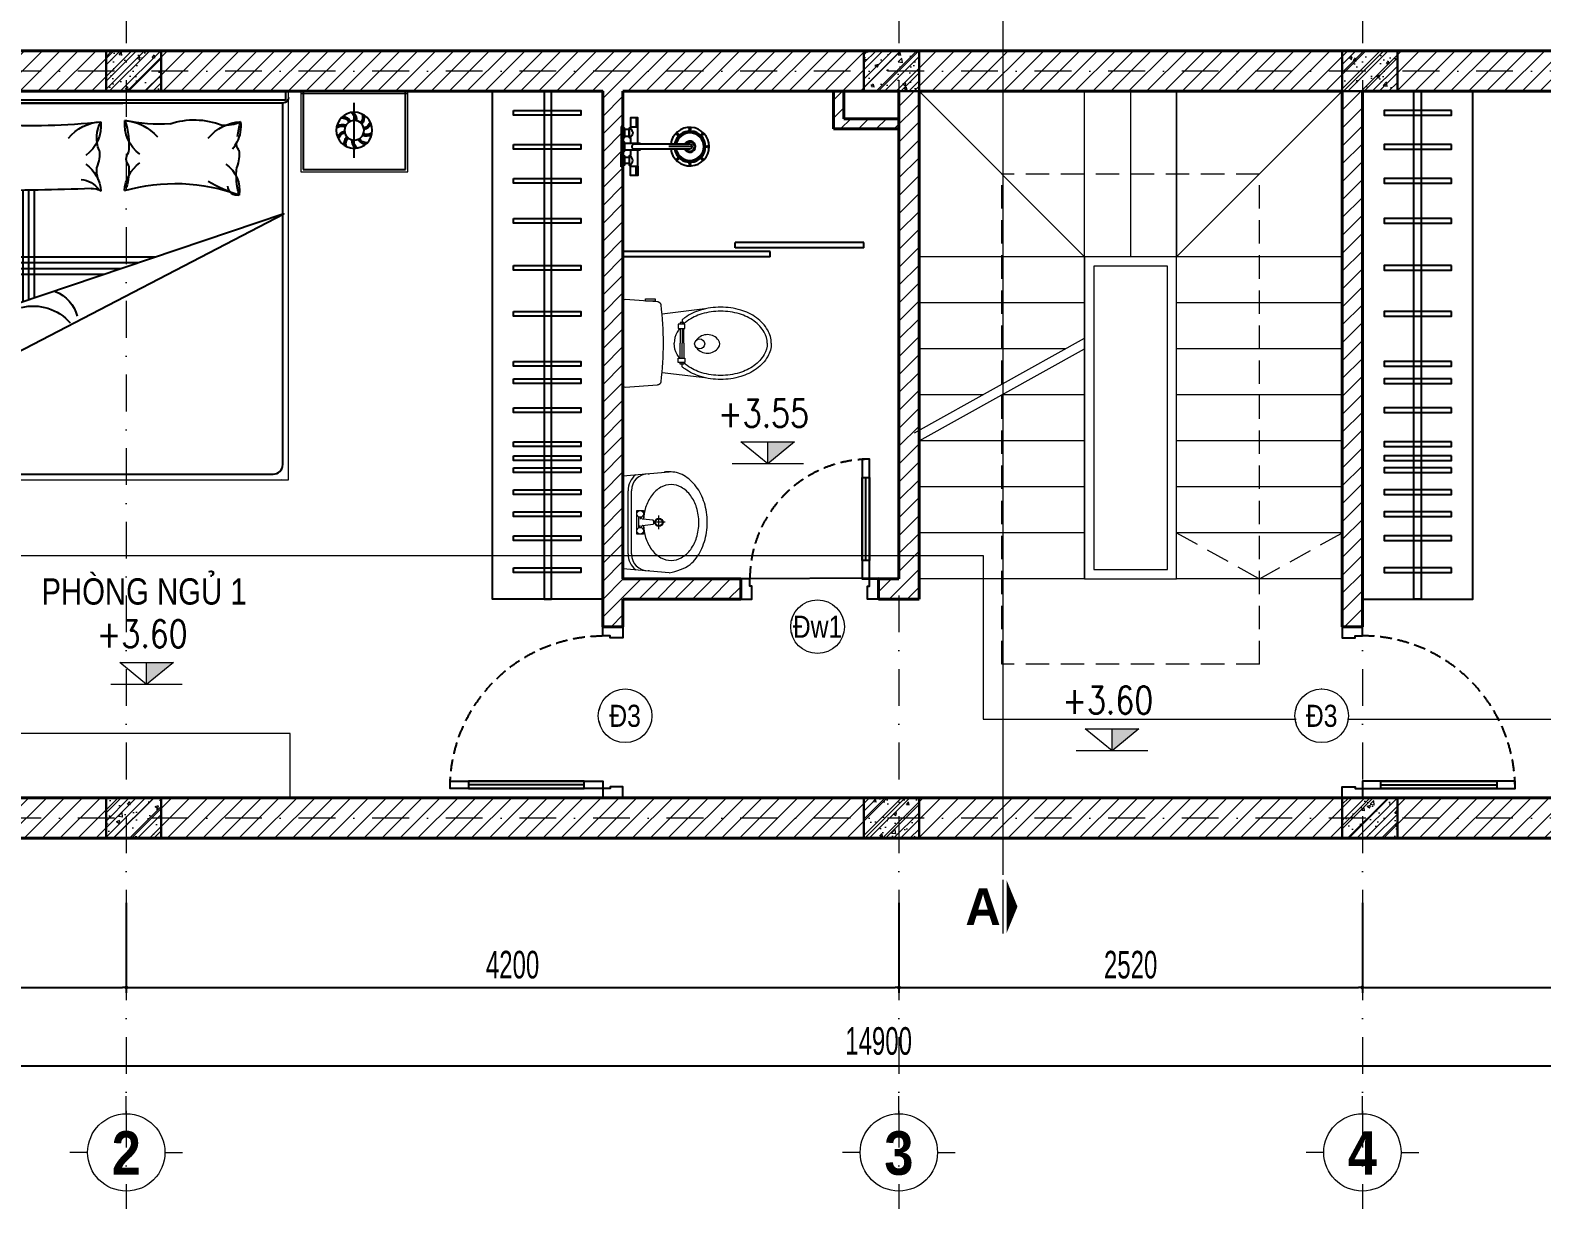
# Model space of a CAD drawing. Header units: millimetres. Extents: x 2565303 to 2664360, y -865723 to -262051.
# Drawn here: x 2637000 to 2645218, y -442346 to -435941 of the extents above; entities that cross this region are included whole.
import ezdxf
from ezdxf.enums import TextEntityAlignment as Align
from ezdxf.xclip import XClip

# ---------------------------------------------------------------- set-up
doc = ezdxf.new("R2010")
doc.units = ezdxf.units.MM
doc.header["$LTSCALE"] = 10
doc.header["$MEASUREMENT"] = 0
doc.header["$XCLIPFRAME"] = 0
for name, pattern in [('ACAD_ISO07W100', [3, 0, -3]), ('DASHDOT', [1, 0.5, -0.25, 0, -0.25]), ('HIDDEN', [9.525, 6.35, -3.175])]:
    doc.linetypes.add(name, pattern=pattern)
doc.layers.get('0').update_dxf_attribs({"linetype": 'CONTINUOUS'})
doc.layers.get('DEFPOINTS').update_dxf_attribs({"color": 10, "linetype": 'CONTINUOUS'})
for name, color, linetype, lineweight in [('- Nội Thất', 83, 'CONTINUOUS', 25), ('-thay1', 7, 'CONTINUOUS', 18), ('-Tường', 4, 'CONTINUOUS', 35), ('A-WIPEOUT', 254, 'ACAD_ISO07W100', 0), ('LC Dim', 8, 'CONTINUOUS', 13), ('LC Hatch', 252, 'CONTINUOUS', 5), ('LC ISO', 153, 'CONTINUOUS', 13), ('LC Khac', 4, 'CONTINUOUS', 9), ('LC MANH DUT', 35, 'HIDDEN', 5), ('LC Net dam 1', 30, 'CONTINUOUS', 30), ('LC Net dam2', 6, 'CONTINUOUS', 40), ('LC Net manh', 250, 'CONTINUOUS', 5), ('LC Net truc', 134, 'DASHDOT', 5), ('LC Text1', 20, 'CONTINUOUS', 13), ('LC Text2', 7, 'CONTINUOUS', 13), ('NOITHAT', 33, 'CONTINUOUS', 9)]:
    doc.layers.add(name, color=color, linetype=linetype, lineweight=lineweight)
doc.layers.add('I-WC----EXST', color=7, linetype='CONTINUOUS')
doc.layers.add('M3', color=3, linetype='CONTINUOUS')
doc.styles.add('General text 2', font='arial.ttf')
doc.styles.add('HOATBIF', font='hoatbif.shx', dxfattribs={"width": 0.65})
doc.styles.add('LC 1', font='')
doc.styles.add('T1', font='Vnsimli.shx', dxfattribs={"width": 0.7})
doc.styles.add('T2', font='', dxfattribs={"width": 0.8})
doc.styles.get('LC 1').set_extended_font_data('.VnAvantH', bold=True)
doc.styles.get('T2').set_extended_font_data('.VnArialH')
doc.dimstyles.new('1-100 (1-60)', dxfattribs={"dimscale": 60, "dimtxt": 2.5, "dimasz": 0.35, "dimexe": 0.5, "dimexo": 0, "dimgap": 0.8, "dimtad": 1, "dimdec": 0, "dimzin": 0, "dimdsep": 46, "dimtxsty": 'HOATBIF', "dimblk1": 'DOT', "dimblk2": 'DOT', "dimsah": 1, "dimcen": -1, "dimdle": 1, "dimclrd": 256, "dimclre": 256, "dimclrt": 4, "dimadec": 3, "dimazin": 2, "dimtfac": 0.333333, "dimtdec": 0, "dimtix": 1, "dimtmove": 2, "dimatfit": 3, "dimldrblk": 'DOT', "dimfxl": 1, "dimtvp": 0.833333, "dimtolj": 1, "dimtzin": 0, "dimarcsym": 0})

# ---------------------------------------------------------------- blocks, each defined once
blk = doc.blocks.new('DOT')
at = {"layer": 'M3', "color": 0, "linetype": 'ByBlock'}
blk.add_line((-0.5, 0), (-1, 0), dxfattribs=at)
at = {"layer": 'M3', "color": 0, "linetype": 'ByBlock', "const_width": 0.5}
blk.add_lwpolyline([(-0.25, 0, 1), (0.25, 0, 1)], format="xyb", close=True, dxfattribs=at)
blk = doc.blocks.new('*D62')
at = {"layer": 'DEFPOINTS', "color": 0, "transparency": 16777216}
for p in [(2634802.7, -440683.9), (2637522.7, -440683.9), (2637522.7, -441143.7)]:
    blk.add_point(p, dxfattribs=at)
at = {"layer": 'LC Dim', "lineweight": -2, "transparency": 16777216}
for p, q in [((2634802.7, -440683.9), (2634802.7, -441173.7)), ((2637522.7, -440683.9), (2637522.7, -441173.7)), ((2634823.7, -441143.7), (2637501.7, -441143.7))]:
    blk.add_line(p, q, dxfattribs=at)
at = {"layer": 'LC Dim', "lineweight": -2, "transparency": 16777216, "xscale": 21, "yscale": 21, "zscale": 21, "rotation": 180}
blk.add_blockref('DOT', (2634802.7, -441143.7), dxfattribs=at)
at = {"layer": 'LC Dim', "lineweight": -2, "transparency": 16777216, "xscale": 21, "yscale": 21, "zscale": 21}
blk.add_blockref('DOT', (2637522.7, -441143.7), dxfattribs=at)
at = {"layer": 'LC Dim', "color": 4, "transparency": 16777216, "insert": (2636162.7, -441020.7), "char_height": 150, "attachment_point": 5, "style": 'HOATBIF'}
blk.add_mtext('\\A1;2720', dxfattribs=at)
blk = doc.blocks.new('*D63')
at = {"layer": 'DEFPOINTS', "color": 0, "transparency": 16777216}
for p in [(2637522.7, -440683.9), (2641722.7, -440683.9), (2641722.7, -441143.7)]:
    blk.add_point(p, dxfattribs=at)
at = {"layer": 'LC Dim', "lineweight": -2, "transparency": 16777216}
for p, q in [((2637522.7, -440683.9), (2637522.7, -441173.7)), ((2641722.7, -440683.9), (2641722.7, -441173.7)), ((2637543.7, -441143.7), (2641701.7, -441143.7))]:
    blk.add_line(p, q, dxfattribs=at)
at = {"layer": 'LC Dim', "lineweight": -2, "transparency": 16777216, "xscale": 21, "yscale": 21, "zscale": 21, "rotation": 180}
blk.add_blockref('DOT', (2637522.7, -441143.7), dxfattribs=at)
at = {"layer": 'LC Dim', "lineweight": -2, "transparency": 16777216, "xscale": 21, "yscale": 21, "zscale": 21}
blk.add_blockref('DOT', (2641722.7, -441143.7), dxfattribs=at)
at = {"layer": 'LC Dim', "color": 4, "transparency": 16777216, "insert": (2639622.7, -441020.7), "char_height": 150, "attachment_point": 5, "style": 'HOATBIF'}
blk.add_mtext('\\A1;4200', dxfattribs=at)
blk = doc.blocks.new('*D64')
at = {"layer": 'DEFPOINTS', "color": 0, "transparency": 16777216}
for p in [(2641722.7, -440683.9), (2644242.7, -440683.9), (2644242.7, -441143.7)]:
    blk.add_point(p, dxfattribs=at)
at = {"layer": 'LC Dim', "lineweight": -2, "transparency": 16777216}
for p, q in [((2641722.7, -440683.9), (2641722.7, -441173.7)), ((2644242.7, -440683.9), (2644242.7, -441173.7)), ((2641743.7, -441143.7), (2644221.7, -441143.7))]:
    blk.add_line(p, q, dxfattribs=at)
at = {"layer": 'LC Dim', "lineweight": -2, "transparency": 16777216, "xscale": 21, "yscale": 21, "zscale": 21, "rotation": 180}
blk.add_blockref('DOT', (2641722.7, -441143.7), dxfattribs=at)
at = {"layer": 'LC Dim', "lineweight": -2, "transparency": 16777216, "xscale": 21, "yscale": 21, "zscale": 21}
blk.add_blockref('DOT', (2644242.7, -441143.7), dxfattribs=at)
at = {"layer": 'LC Dim', "color": 4, "transparency": 16777216, "insert": (2642982.7, -441020.7), "char_height": 150, "attachment_point": 5, "style": 'HOATBIF'}
blk.add_mtext('\\A1;2520', dxfattribs=at)
blk = doc.blocks.new('*D65')
at = {"layer": 'DEFPOINTS', "color": 0, "transparency": 16777216}
for p in [(2644242.7, -440683.9), (2648582.7, -440683.9), (2648582.7, -441143.7)]:
    blk.add_point(p, dxfattribs=at)
at = {"layer": 'LC Dim', "lineweight": -2, "transparency": 16777216}
for p, q in [((2644242.7, -440683.9), (2644242.7, -441173.7)), ((2648582.7, -440683.9), (2648582.7, -441173.7)), ((2644263.7, -441143.7), (2648561.7, -441143.7))]:
    blk.add_line(p, q, dxfattribs=at)
at = {"layer": 'LC Dim', "lineweight": -2, "transparency": 16777216, "xscale": 21, "yscale": 21, "zscale": 21, "rotation": 180}
blk.add_blockref('DOT', (2644242.7, -441143.7), dxfattribs=at)
at = {"layer": 'LC Dim', "lineweight": -2, "transparency": 16777216, "xscale": 21, "yscale": 21, "zscale": 21}
blk.add_blockref('DOT', (2648582.7, -441143.7), dxfattribs=at)
at = {"layer": 'LC Dim', "color": 4, "transparency": 16777216, "insert": (2646412.7, -441020.7), "char_height": 150, "attachment_point": 5, "style": 'HOATBIF'}
blk.add_mtext('\\A1;4340', dxfattribs=at)
blk = doc.blocks.new('*D67')
at = {"layer": 'DEFPOINTS', "color": 0, "transparency": 16777216}
for p in [(2633792.7, -440683.9), (2648692.7, -440683.9), (2633792.7, -441570.9)]:
    blk.add_point(p, dxfattribs=at)
at = {"layer": 'LC Dim', "lineweight": -2, "transparency": 16777216}
for p, q in [((2633792.7, -440683.9), (2633792.7, -441600.9)), ((2648692.7, -440683.9), (2648692.7, -441600.9)), ((2648671.7, -441570.9), (2633813.7, -441570.9))]:
    blk.add_line(p, q, dxfattribs=at)
at = {"layer": 'LC Dim', "lineweight": -2, "transparency": 16777216, "xscale": 21, "yscale": 21, "zscale": 21, "rotation": 180}
blk.add_blockref('DOT', (2633792.7, -441570.9), dxfattribs=at)
at = {"layer": 'LC Dim', "lineweight": -2, "transparency": 16777216, "xscale": 21, "yscale": 21, "zscale": 21}
blk.add_blockref('DOT', (2648692.7, -441570.9), dxfattribs=at)
at = {"layer": 'LC Dim', "color": 4, "transparency": 16777216, "insert": (2641612.7, -441435.4), "char_height": 150, "attachment_point": 5, "style": 'HOATBIF'}
blk.add_mtext('\\A1;14900', dxfattribs=at)
blk = doc.blocks.new('*U49')
blk.add_line((-70, 100), (-70, 730))
for points in [[(-50, 0), (-50, 830), (-90, 830), (-90, 0)], [(-50, 100), (-90, 100), (-90, 730), (-50, 730)], [(0, -110), (-60, -110), (-60, -40), (-50, -40), (-50, 0), (0, 0)], [(-930, -110), (-870, -110), (-870, -40), (-880, -40), (-880, 0), (-930, 0)]]:
    blk.add_lwpolyline(points, close=True)
at = {"linetype": 'HIDDEN'}
blk.add_arc((-50, 0), 830, 90, 180, dxfattribs=at)
blk = doc.blocks.new('*U81')
blk.add_line((-70, 100), (-70, 550))
for points in [[(-50, 0), (-50, 650), (-90, 650), (-90, 0)], [(-50, 100), (-90, 100), (-90, 550), (-50, 550)], [(0, -110), (-60, -110), (-60, -40), (-50, -40), (-50, 0), (0, 0)], [(-750, -110), (-690, -110), (-690, -40), (-700, -40), (-700, 0), (-750, 0)]]:
    blk.add_lwpolyline(points, close=True)
at = {"linetype": 'HIDDEN'}
blk.add_arc((-50, 0), 650, 90, 180, dxfattribs=at)
blk = doc.blocks.new('executive suite$0$5695 SHOWER')
at = {"layer": 'I-WC----EXST', "linetype": 'ByBlock'}
for p, q in [((81, 156.5), (81, 106.5)), ((81, 121.5), (91, 121.5)), ((369, 0), (259, 0)), ((376.5, 0), (371.5, 0)), ((374, 2.5), (374, -2.5)), ((81, -156.5), (81, -106.5)), ((81, -121.5), (91, -121.5))]:
    blk.add_line(p, q, dxfattribs=at)
for points in [[(0, 110), (0, 40), (10, 40), (10, 110)], [(10, 50), (18, 50), (18, 100), (10, 100)], [(18, 57.5), (43, 57.5), (43, 92.5), (18, 92.5)], [(0, 35), (0, -35), (10, -35), (10, 35)], [(10, -25), (18, -25), (18, 25), (10, 25)], [(0, -110), (0, -40), (10, -40), (10, -110)], [(10, -50), (18, -50), (18, -100), (10, -100)], [(18, -57.5), (43, -57.5), (43, -92.5), (18, -92.5)]]:
    blk.add_lwpolyline(points, close=True, dxfattribs=at)
for points in [[(91, 17.5), (91, 106.5), (51, 106.5), (51, 100), (43, 100), (43, 50), (46, 50, -0.414214), (51, 45), (51, 17.5)], [(51, 100, -0.125663), (63.9, 75, -0.142213), (49.5, 48.5, 2.623245)], [(51, -17.5), (51, -45, -0.414214), (46, -50), (43, -50), (43, -100), (51, -100), (51, -106.5), (91, -106.5), (91, -17.5)], [(51, -100, 0.125663), (63.9, -75, 0.142213), (49.5, -48.5, -2.623245)]]:
    blk.add_lwpolyline(points, format="xyb", dxfattribs=at)
for points in [[(91, 106.5), (91, 156.5), (51, 156.5), (51, 106.5)], [(103, 12.5), (103, 17.5), (18, 17.5), (18, -17.5), (103, -17.5), (103, -12.5)], [(91, -106.5), (91, -156.5), (51, -156.5), (51, -106.5)]]:
    blk.add_lwpolyline(points, dxfattribs=at)
blk.add_lwpolyline([(70, 12.5, 1), (70, -12.5), (374, -12.5, 1), (374, 12.5)], format="xyb", close=True, dxfattribs=at)
for centre in [(374, 95), (306.8, 67.2), (441.2, 67.2), (469, 0), (306.8, -67.2), (441.2, -67.2), (374, -95)]:
    blk.add_circle(centre, 4, dxfattribs=at)
for radius, start, end in [(105, 186.83714, 173.16286), (30, 204.62432, 155.37568)]:
    blk.add_arc((374, 0), radius, start, end, dxfattribs=at)
at = {"layer": 'I-WC----EXST', "color": 250, "linetype": 'ByBlock'}
for radius, start, end in [(85, 188.45652, 171.54348), (80, 188.9893, 171.0107), (75, 189.59407, 170.40593), (25, 210, 150)]:
    blk.add_arc((374, 0), radius, start, end, dxfattribs=at)
blk = doc.blocks.new('A$C2052280A')
at = {"layer": 'I-WC----EXST', "rotation": 315.0000210746958}
blk.add_blockref('executive suite$0$5695 SHOWER', (77.8, 369.5, 0), dxfattribs=at)
blk = doc.blocks.new('Vs31')
for p, q in [((-254.6, -233.3), (-233.3, 0)), ((-233.3, 0), (233.3, 0)), ((233.3, 0), (254.6, -233.3)), ((-159.2, -25.5), (159.2, -25.5)), ((-159.2, -42.4), (0, -42.4)), ((-59.4, -86.6), (-59.4, -69.6)), ((-59.4, -69.6), (0, -69.6)), ((0, -42.4), (159.2, -42.4)), ((0, -69.6), (59.4, -69.6)), ((59.4, -69.6), (59.4, -86.6)), ((-244.1, -132.6), (-244.1, -127.3)), ((-59.4, -103.5), (-59.4, -86.6)), ((-14.9, -103.5), (-59.4, -103.5)), ((27.7, -78.1), (-27.7, -78.1)), ((-27.7, -95), (-19.6, -95)), ((-25.5, -86.6), (-16.6, -86.6)), ((-15.4, -98.9), (-10.1, -152.6)), ((10.1, -152.6), (15.4, -98.9)), ((59.4, -103.5), (14.9, -103.5)), ((25.5, -86.6), (16.6, -86.6)), ((19.6, -95), (27.7, -95)), ((59.4, -86.6), (59.4, -103.5)), ((244.1, -127.3), (244.1, -132.6)), ((-34.7, -181.1), (0, -181.1)), ((0, -212.2), (0, -155.4)), ((0, -181.1), (34.7, -181.1))]:
    blk.add_line(p, q)
for centre, radius in [((-42.4, -86.6), 17), ((42.4, -86.6), 17), ((0, -181.1), 21.2), ((0, -181.1), 17)]:
    blk.add_circle(centre, radius)
for centre, radius, start, end in [((-159.2, -127.3), 84.9, 90, 180), ((-159.2, -127.3), 101.8, 90, 141.75475), ((159.2, -127.3), 101.8, 38.24525, 90), ((159.2, -127.3), 84.9, 0, 90), ((-46.7, -266.3), 151.7, 126.13941, 150.43772), ((-19.2, -304.1), 198.4, 106.82985, 126.13941), ((-1.2, -363.6), 260.6, 93.0264, 106.82985), ((-19.6, -99.3), 4.24, 5.60706, 90), ((-1.2, -363.6), 260.6, 73.17015, 86.45866), ((19.6, -99.3), 4.24, 90, 174.39294), ((16.8, -304.1), 198.4, 53.86059, 73.17015), ((44.4, -266.3), 151.7, 29.56228, 53.86059), ((-88.9, -242.4), 103.2, 150.43772, 180), ((0, -135.3), 20, 239.74729, 300.25271), ((86.5, -242.4), 103.2, 0, 29.56228), ((109.7, -233.3), 144.9, 0, 10.38886), ((-88.9, -242.4), 103.2, 180, 209.56228), ((-46.7, -218.5), 151.7, 209.56228, 233.86059), ((44.4, -218.5), 151.7, 306.13941, 330.43772), ((86.5, -242.4), 103.2, 330.43772, 0), ((-19.2, -180.8), 198.4, 233.86059, 253.17015), ((-1.2, -121.3), 260.6, 253.17015, 270), ((-1.2, -121.3), 260.6, 270, 286.82985), ((16.8, -180.8), 198.4, 286.82985, 306.13941)]:
    blk.add_arc(centre, radius, start, end)
blk.add_spline([(-254.6, -233.3), (-211.7, -338.9), (-141.9, -392.1), (-50.8, -420.4), (50.8, -420.4), (141.9, -392.1), (211.7, -338.9), (250, -269.5), (254.6, -233.3)], degree=3)
blk = doc.blocks.new('Vs45')
for p, q in [((292.6, 120.6), (292.6, 99.9)), ((292.6, 78.1), (292.6, 4.6)), ((292.6, -68.9), (292.6, 4.6)), ((292.6, -111.5), (292.6, -90.7))]:
    blk.add_line(p, q)
blk.add_lwpolyline([(-0.4, 4.6), (-0.4, -201.7, 0.435332), (10.3, -211.6), (170.4, -200.2, 0.123485), (175, -198.6), (183.5, -193.3, 0.226831), (188.1, -186, 0.027769), (199.6, 4.6, 0.027769), (188.1, 195.2, 0.226831), (183.5, 202.5), (175, 207.8, 0.123485), (170.4, 209.3), (10.3, 220.8, 0.435332), (-0.4, 210.9)], format="xyb", close=True)
for points in [[(111.7, 213), (111.7, 223.9), (158, 223.9), (158, 213)], [(273.1, 99.9), (273.1, 78.1), (304.6, 78.1), (304.6, 99.9)], [(273.1, -90.7), (273.1, -68.9), (304.6, -68.9), (304.6, -90.7)]]:
    blk.add_lwpolyline(points, close=True)
for points in [[(403.7, 174.3), (192.9, 148.5, 0.378949)], [(732.6, 4.6, 0.132043), (715.1, 69.6, 0.106653), (659.4, 131, 0.083383), (581.5, 169, 0.072098), (482.6, 183.3, 0.072098), (383.6, 169, 0.083383), (305.8, 131, 0.021362), (292.6, 120.6, 0.132043)], [(712.6, 4.6, 0.132043), (697.8, 59.6, 0.106653), (647.7, 114.7, 0.083383), (575.9, 149.8, 0.072098), (482.6, 163.3, 0.072098), (389.3, 149.8, 0.083383), (317.4, 114.7, 0.033104), (299.4, 99.9, 0.132043)], [(279.7, 78.1, 0.031472), (267.4, 59.6, 0.132043), (252.6, 4.6, 0.132043)], [(279.7, -68.9, -0.031472), (267.4, -50.4, -0.132043), (252.6, 4.6, -0.132043)], [(732.6, 4.6, -0.132043), (715.1, -60.4, -0.106653), (659.4, -121.8, -0.083383), (581.5, -159.8, -0.072098), (482.6, -174.1, -0.072098), (383.6, -159.8, -0.083383), (305.8, -121.8, -0.021362), (292.6, -111.5, -0.132043)], [(712.6, 4.6, -0.132043), (697.8, -50.4, -0.106653), (647.7, -105.5, -0.083383), (575.9, -140.6, -0.072098), (482.6, -154.1, -0.072098), (389.3, -140.6, -0.083383), (317.4, -105.5, -0.033104), (299.4, -90.7, -0.132043)]]:
    blk.add_lwpolyline(points, format="xyb")
for points in [[(282.8, 107.2), (282.8, 99.9)], [(299.7, 99.9), (299.7, 107.2), (282.8, 107.2)], [(282.8, 78.1), (282.8, 4.6)], [(299.7, 4.6), (299.7, 78.1)], [(282.8, -68.9), (282.8, 4.6)], [(299.7, 4.6), (299.7, -68.9)], [(192.9, -139.3), (403.7, -165.1)], [(282.8, -98), (282.8, -90.7)], [(299.7, -90.7), (299.7, -98), (282.8, -98)]]:
    blk.add_lwpolyline(points)
blk.add_circle((378.8, 1.6), 24.9)
for centre, radius, start, end in [((417, -21), 68.6, 36.15402, 142.02147), ((448.2, 1.8), 30, 323.84598, 36.15402), ((417, 24.5), 68.6, 217.97853, 323.84598)]:
    blk.add_arc(centre, radius, start, end)
blk = doc.blocks.new('fds')
at = {"color": 8}
for p, q in [((96991.2, -452370.7), (96991.2, -451754)), ((97022.4, -452371.1), (97022.4, -451764.5)), ((97053.6, -452371.6), (97053.6, -451775.1)), ((97084.8, -452372.1), (97084.8, -451785.6)), ((97465.1, -451914), (96698.4, -451914)), ((97557.5, -451945.2), (96698.4, -451945.2)), ((97650, -451976.4), (96698.4, -451976.4)), ((97742.5, -452007.6), (96698.4, -452007.6)), ((96024, -452484.8), (96024, -452909.3)), ((96581.7, -452484.8), (96024, -452484.8)), ((96581.7, -452909.3), (96581.7, -452484.8)), ((98546.3, -452909.3), (98546.3, -452484.8)), ((98546.3, -452484.8), (99104, -452484.8)), ((99104, -452484.8), (99104, -452909.3)), ((96303.3, -452547), (96303.3, -452847.1)), ((98824.7, -452547), (98824.7, -452847.1)), ((96698.4, -452845), (97567.2, -452845)), ((97567.2, -452845), (96708.4, -452845)), ((98436, -452845), (97567.2, -452845))]:
    blk.add_line(p, q, dxfattribs=at)
for points in [[(96698.4, -452845), (96698.4, -450880.4, -0.414214), (96750.4, -450828.4), (98384, -450828.4, -0.414214), (98436, -450880.4), (98436, -452845)], [(96873.6, -452728.9, -0.040806), (97446.5, -452743.8, -0.040806)]]:
    blk.add_lwpolyline(points, format="xyb", dxfattribs=at)
blk.add_lwpolyline([(96943.4, -451464.3), (98441, -452243.4), (96699.6, -451655.6, 0.631774)], format="xyb", close=True, dxfattribs=at)
blk.add_lwpolyline([(98450.4, -452860.6), (96677.6, -452860.6), (96677.6, -452909.3), (98450.4, -452909.3), (98450.4, -452860.6)], dxfattribs=at)
for centre, radius in [((96303.3, -452697.1), 98), ((98824.7, -452697.1), 98), ((96303.3, -452697.1), 53.1), ((98824.7, -452697.1), 53.1)]:
    blk.add_circle(centre, radius, dxfattribs=at)
for centre, radius, start, end in [((97080.5, -451479.2), 262.9, 255.62877, 319.37096), ((97129.7, -451639.2), 194.7, 290.87879, 345.8137), ((96988, -452358), 202.2, 174.11002, 233.4289), ((96783.3, -452396.4), 59.3, 31.45882, 86.52915), ((96291.2, -452479.2), 515.6, 351.29291, 15.9757), ((96769.1, -452591.5), 254.9, 81.65834, 85.9871), ((97245.4, -452351.1), 202.2, 306.5711, 355.68187), ((97405.9, -452318.9), 62.8, 258.62977, 310.90094), ((97850.7, -451405.9), 1002.1, 254.03693, 290.34935), ((98378.4, -452983.8), 663.1, 105.68625, 121.65011), ((98029.4, -452371.5), 171.7, 304.24279, 8.73787), ((98187.3, -452393.7), 49.7, 76.19816, 180.22733), ((98572.9, -452455.7), 389.7, 163.5644, 186.17042), ((96765.5, -469906.4), 17537.2, 87.94786, 89.82601), ((97331.6, -452302.6), 127.2, 273.52562, 326.37201), ((97615.4, -452481.7), 190.8, 163.76996, 184.77672), ((97786.5, -452351.2), 212.2, 184.90995, 232.88025), ((97256.4, -452483.2), 343.3, 356.44459, 16.20457), ((97264.2, -452565.9), 174.9, 352.46324, 22.98304), ((97642, -452541.8), 56.9, 139.098, 217.91671), ((98024.5, -452565.9), 174.9, 352.46324, 22.98304), ((96258.9, -452640.3), 48, 355.46198, 55.69983), ((96253.1, -452642.8), 63, 357.51025, 43.82997), ((96300.7, -452625), 48, 319.46198, 19.69983), ((94346, -452669.1), 2457.4, 1.11236, 2.60946), ((96768.4, -452590.4), 46.4, 317.82866, 45.5264), ((97245.4, -452723), 202.2, 354.11002, 53.4289), ((97608.5, -452656.8), 183.9, 158.30173, 208.22636), ((97778.9, -452729.9), 202.2, 126.5711, 185.88998), ((97206.1, -452621.3), 393.6, 340.81331, 6.50531), ((98005.6, -452723), 202.2, 26.26285, 39.05958), ((98232.6, -452621.5), 47.7, 136.73156, 194.64939), ((98827.3, -452625), 48, 160.30017, 220.53802), ((98874.9, -452642.8), 63, 136.17003, 182.48975), ((98869.1, -452640.3), 48, 124.30017, 184.53802), ((96235.5, -452721.8), 48, 67.46198, 127.69983), ((96236.1, -452728), 63, 69.51025, 115.82997), ((96234, -452677.2), 48, 31.46198, 91.69983), ((96230.8, -452682.7), 63, 33.51025, 79.82997), ((96294.6, -452623.7), 63, 321.51025, 7.82997), ((96343.6, -452637.3), 48, 283.46198, 343.69983), ((96339.4, -452632.6), 63, 285.51025, 331.82997), ((97106.8, -452724.4), 320.9, 161.30581, 184.69516), ((95106.2, -452478.8), 1702.6, 350.81082, 355.19015), ((96769.1, -452496.4), 254.9, 274.0129, 319.5811), ((97464.3, -452489.5), 254.9, 220.4189, 265.9871), ((97560, -452496.4), 254.9, 274.0129, 319.5811), ((98224.5, -452489.5), 254.9, 220.4189, 265.9871), ((98005.6, -452723), 202.2, 354.11002, 26.26285), ((98722.8, -452591.9), 538, 187.6727, 196.39543), ((98788.6, -452632.6), 63, 208.17003, 254.48975), ((98784.4, -452637.3), 48, 196.30017, 256.53802), ((98833.4, -452623.7), 63, 172.17003, 218.48975), ((98897.2, -452682.7), 63, 100.17003, 146.48975), ((98894, -452677.2), 48, 88.30017, 148.53802), ((98891.9, -452728), 63, 64.17003, 110.48975), ((98892.5, -452721.8), 48, 52.30017, 112.53802), ((96267.2, -452761.6), 63, 105.51025, 151.82997), ((96263, -452756.9), 48, 103.46198, 163.69983), ((96312, -452770.5), 63, 141.51025, 187.82997), ((96305.8, -452769.1), 48, 139.46198, 199.69983), ((96353.5, -452751.4), 63, 177.51025, 223.82997), ((96347.7, -452753.9), 48, 175.46198, 235.69983), ((96375.8, -452711.5), 63, 213.51025, 259.82997), ((96372.6, -452716.9), 48, 211.46198, 271.69983), ((96370.4, -452666.1), 63, 249.51025, 295.82997), ((96371, -452672.4), 48, 247.46198, 307.69983), ((96904.2, -453034.1), 306.7, 95.73304, 112.48215), ((97766.9, -453621.2), 890.8, 86.37157, 102.25617), ((97954.5, -452350.6), 403.5, 251.0183, 291.79741), ((98128.1, -452886.1), 162.6, 61.09082, 98.40418), ((98757, -452672.4), 48, 232.30017, 292.53802), ((98757.6, -452666.1), 63, 244.17003, 290.48975), ((98755.4, -452716.9), 48, 268.30017, 328.53802), ((98752.2, -452711.5), 63, 280.17003, 326.48975), ((98780.3, -452753.9), 48, 304.30017, 4.53802), ((98774.5, -452751.4), 63, 316.17003, 2.48975), ((98822.2, -452769.1), 48, 340.30017, 40.53802), ((98816, -452770.5), 63, 352.17003, 38.48975), ((98865, -452756.9), 48, 16.30017, 76.53802), ((98860.8, -452761.6), 63, 28.17003, 74.48975), ((96698.4, -452876.3), 31.2, 90, 180), ((98436, -452876.3), 31.2, 0, 90)]:
    blk.add_arc(centre, radius, start, end, dxfattribs=at)
blk.add_ellipse((96572.4, -450310.6), major_axis=(0, -522.3), ratio=0.68, start_param=6.655152, end_param=6.661293, dxfattribs=at)
at = {"color": 8, "extrusion": (0, 0, -1)}
blk.add_ellipse((98562, -450310.6), major_axis=(0, -522.3), ratio=0.68, start_param=6.655152, end_param=6.661293, dxfattribs=at)
at = {"layer": 'NOITHAT', "ltscale": 0.5}
for p, q in [((96011.6, -452897.3), (96594.2, -452897.3)), ((96011.6, -452909.3), (96594.2, -452909.3)), ((96667.2, -452909.3), (98467.2, -452909.3)), ((98533.8, -452897.3), (99116.4, -452897.3)), ((98533.8, -452909.3), (99116.4, -452909.3)), ((99104, -452909.3), (99116.4, -452909.3))]:
    blk.add_line(p, q, dxfattribs=at)
for points in [[(96667.2, -452909.3), (96667.2, -450797.2), (98467.2, -450797.2), (98467.2, -452909.3)], [(96594.2, -452909.3), (96594.2, -452472.4), (96011.6, -452472.4), (96011.6, -452909.3)], [(98533.8, -452909.3), (98533.8, -452472.4), (99116.4, -452472.4), (99116.4, -452909.3)]]:
    blk.add_lwpolyline(points, dxfattribs=at)
blk = doc.blocks.new('c22x30')
at = {"layer": 'LC Hatch'}
h = blk.add_hatch(dxfattribs=at)
h.set_pattern_fill('BTCT', color=256, scale=25)
h.set_pattern_definition([(50, (-619188.45, -138015.9), (179.315046, -15.688034), [18.75, -206.25]), (355, (-619188.45, -138015.9), (-34.687833, 188.048033), [15, -165]), (100.4514, (-619173.5, -138017.21), (144.627345, 172.359886), [15.93505, -175.28553]), (46.1842, (-619188.45, -137965.9), (266.81026, -41.37975), [28.125, -309.375]), (96.6356, (-619166.22, -137969.35), (233.66568, 243.52947), [23.90257, -262.92825]), (351.1842, (-619188.45, -137965.9), (233.66549, 243.52965), [22.5, -247.5]), (21, (-619163.45, -137978.4), (149.226763, -100.654723), [18.75, -206.25]), (326, (-619163.45, -137978.4), (60.828833, 181.28751), [15, -165]), (71.4514, (-619151.02, -137986.79), (210.055657, 80.632624), [15.93505, -175.28553]), (37.5, (-619188.45, -138015.9), (3.039964, 83.2234635), [0, -163, 0, -167.5, 0, -165.625]), (7.5, (-619188.45, -138015.9), (65.767384, 98.602928), [0, -95.5, 0, -159.25, 0, -63.125]), (327.5, (-619244.2, -138015.9), (133.455609, -5.638718), [0, -62.5, 0, -195, 0, -258.75]), (317.5, (-619269.2, -138015.9), (145.796542, 25.026246), [0, -81.25, 0, -129.5, 0, -183.75]), (45, (-619188.45, -138015.9), (-66.291261, 66.291261), []), (45, (-619144.26, -138015.9), (-66.291261, 66.291261), [])])
h.paths.add_polyline_path([(0, 0), (0, -220), (300, -220), (300, 0)])
at = {"layer": 'LC Net dam 1'}
blk.add_lwpolyline([(0, 0), (300, 0), (300, -220), (0, -220)], close=True, dxfattribs=at)
blk = doc.blocks.new('he cot')
at = {"layer": 'LC Net dam 1'}
for p in [(2674452.7, -406007.4), (2678572.7, -406007.4), (2681172.7, -406007.4), (2674452.7, -410067.4), (2678572.7, -410067.4), (2681172.7, -410067.4)]:
    blk.add_blockref('c22x30', p, dxfattribs=at)
blk = doc.blocks.new('TTRUC')
at = {"layer": 'LC ISO'}
for p, q in [((0, 6.95), (0, 10.13)), ((-6.95, 0), (-10.13, 0)), ((6.95, 0), (10.13, 0)), ((0, -6.95), (0, -10.13))]:
    blk.add_line(p, q, dxfattribs=at)
at = {"layer": 'LC Net manh'}
blk.add_circle((0, 0), 6.95, dxfattribs=at)
blk = doc.blocks.new('Caodo1')
at = {"layer": 'LC Text1'}
blk.add_hatch(color=256, dxfattribs=at).paths.add_polyline_path([(0, 200), (0, 0), (243, 200)])
for p, q in [((0, 0), (0, 200)), ((324, 0), (-324, 0))]:
    blk.add_line(p, q, dxfattribs=at)
blk.add_lwpolyline([(-243, 200), (243, 200), (0, 0), (0, 0)], close=True, dxfattribs=at)
at = {"layer": 'LC Text1', "style": 'T1', "width": 0.8}
blk.add_attdef('%%P0,00', text='', height=250, dxfattribs=at).set_placement((-39, 460), align=Align.MIDDLE_CENTER)
blk = doc.blocks.new('*U264')
at = {"layer": 'LC Khac', "color": 1, "ltscale": 2}
for p, q in [((0, 485), (0, 0)), ((0, -8196), (0, -8682))]:
    blk.add_line(p, q, dxfattribs=at)
for points in [[(134, 243, 0, 471, 0), (37, 243, 275, 275, 0)], [(134, -8439, 0, 471, 0), (37, -8439, 275, 275, 0)]]:
    blk.add_lwpolyline(points, format="xyseb", dxfattribs=at)
at = {"layer": 'LC MANH DUT', "ltscale": 200}
blk.add_line((0, -49), (0, -8152), dxfattribs=at)
at = {"ltscale": 2, "style": 'LC 1'}
for p in [(-179, 243), (-179, -8439)]:
    blk.add_attdef('LC', text='', height=330, dxfattribs=at).set_placement(p, align=Align.MIDDLE_CENTER)
blk = doc.blocks.new('*U262')
at = {"layer": 'A-WIPEOUT'}
blk.add_lwpolyline([(0, 4.25), (-2.5, 3.44), (-4.04, 1.31), (-4.04, -1.31), (-2.5, -3.44), (0, -4.25), (2.5, -3.44), (4.04, -1.31), (4.04, 1.31), (2.5, 3.44)], close=True, dxfattribs=at)
at = {"layer": 'LC Text1', "style": 'General text 2', "width": 0.8, "flags": 8}
blk.add_attdef('SYMBOL', text='', height=3.5, dxfattribs=at).set_placement((0, 0), align=Align.MIDDLE_CENTER)
blk.add_wipeout([(0, 4.25), (-2.5, 3.44), (-4.04, 1.31), (-4.04, -1.31), (-2.5, -3.44), (0, -4.25), (2.5, -3.44), (4.04, -1.31), (4.04, 1.31), (2.5, 3.44)]).dxf.layer = 'A-WIPEOUT'
at = {"layer": 'LC ISO'}
blk.add_circle((0, 0), 4.25, dxfattribs=at)

msp = doc.modelspace()

# ---------------------------------------------------------------- hatches: boundary and pattern name
at = {"layer": 'LC Hatch', "ltscale": 0.3}
h = msp.add_hatch(dxfattribs=at)
h.set_pattern_fill('ANSI31', color=256, scale=550, style=0)
h.set_pattern_definition([(45, (0, -24755.444), (-48.6135912, 48.6135912), [])])
h.paths.add_polyline_path([(2641722.7, -436422.7), (2641422.7, -436422.7), (2641422.7, -436272.7), (2641367.7, -436272.7), (2641367.7, -436477.7), (2641722.7, -436477.7)], flags=17)
h.paths.add_polyline_path([(2648692.7, -436052.7), (2633792.7, -436052.7), (2633792.7, -436272.7), (2634692.7, -436272.7), (2634692.7, -437232.7), (2634802.7, -437232.7), (2634802.7, -436272.7), (2640112.7, -436272.7), (2640112.7, -439182.7), (2640222.7, -439182.7), (2640222.7, -439032.7), (2640862.7, -439032.7), (2640862.7, -438922.7), (2640222.7, -438922.7), (2640222.7, -436272.7), (2641722.7, -436272.7), (2641722.7, -438922.7), (2641612.7, -438922.7), (2641612.7, -439032.7), (2641832.7, -439032.7), (2641832.7, -436272.7), (2644132.7, -436272.7), (2644132.7, -439182.7), (2644242.7, -439182.7), (2644242.7, -436272.7), (2648582.7, -436272.7), (2648582.7, -437492.7), (2648692.7, -437492.7)])
h.paths.add_polyline_path([(2648692.7, -438892.7), (2648582.7, -438892.7), (2648582.7, -440112.7), (2634802.7, -440112.7), (2634802.7, -439892.7), (2634692.7, -439892.7), (2634692.7, -440112.7), (2633792.7, -440112.7), (2633792.7, -440332.7), (2648692.7, -440332.7)])

# ---------------------------------------------------------------- linework, layer by layer
at = {"layer": '- Nội Thất'}
for p, q in [((2641022.7, -437142.7), (2640222.7, -437142.7)), ((2641532, -437094.3), (2640832, -437094.3)), ((2640832, -437124.3), (2640832, -437094.3)), ((2641532, -437124.3), (2640832, -437124.3)), ((2641022.7, -437172.7), (2641022.7, -437142.7)), ((2641532, -437124.3), (2641532, -437094.3)), ((2641022.7, -437172.7), (2640222.7, -437172.7)), ((2641612.7, -438919.6), (2640862.7, -438922.7))]:
    msp.add_line(p, q, dxfattribs=at)
for points in [[(2640112.7, -439032.7), (2639512.9, -439032.7), (2639512.9, -436272.7), (2640112.7, -436272.7)], [(2639833.6, -436272.7), (2639793.7, -436272.7), (2639793.7, -439032.7), (2639833.6, -439032.7)], [(2644242.7, -439032.7), (2644842.5, -439032.7), (2644842.5, -436272.7), (2644242.7, -436272.7)], [(2644521.9, -436272.7), (2644561.8, -436272.7), (2644561.8, -439032.7), (2644521.9, -439032.7)], [(2639628.2, -436376.9), (2639993.7, -436376.9), (2639993.7, -436402.4), (2639628.2, -436402.4)], [(2644727.3, -436376.9), (2644361.7, -436376.9), (2644361.7, -436402.4), (2644727.3, -436402.4)], [(2639628.2, -436561.7), (2639993.7, -436561.7), (2639993.7, -436587.2), (2639628.2, -436587.2)], [(2644727.3, -436561.7), (2644361.7, -436561.7), (2644361.7, -436587.2), (2644727.3, -436587.2)], [(2639628.2, -436746.5), (2639993.7, -436746.5), (2639993.7, -436772), (2639628.2, -436772)], [(2644727.3, -436746.5), (2644361.7, -436746.5), (2644361.7, -436772), (2644727.3, -436772)], [(2639628.2, -436963.9), (2639993.7, -436963.9), (2639993.7, -436989.4), (2639628.2, -436989.4)], [(2644727.3, -436963.9), (2644361.7, -436963.9), (2644361.7, -436989.4), (2644727.3, -436989.4)], [(2639628.2, -437219.4), (2639993.7, -437219.4), (2639993.7, -437244.9), (2639628.2, -437244.9)], [(2644727.3, -437219.4), (2644361.7, -437219.4), (2644361.7, -437244.9), (2644727.3, -437244.9)], [(2639628.2, -437469.4), (2639993.7, -437469.4), (2639993.7, -437494.9), (2639628.2, -437494.9)], [(2644727.3, -437469.4), (2644361.7, -437469.4), (2644361.7, -437494.9), (2644727.3, -437494.9)], [(2639628.2, -437741.2), (2639993.7, -437741.2), (2639993.7, -437766.6), (2639628.2, -437766.6)], [(2644727.3, -437741.2), (2644361.7, -437741.2), (2644361.7, -437766.6), (2644727.3, -437766.6)], [(2639628.2, -437835.3), (2639993.7, -437835.3), (2639993.7, -437860.8), (2639628.2, -437860.8)], [(2644727.3, -437835.3), (2644361.7, -437835.3), (2644361.7, -437860.8), (2644727.3, -437860.8)], [(2639628.2, -437992.9), (2639993.7, -437992.9), (2639993.7, -438018.4), (2639628.2, -438018.4)], [(2644727.3, -437992.9), (2644361.7, -437992.9), (2644361.7, -438018.4), (2644727.3, -438018.4)], [(2639628.2, -438177.7), (2639993.7, -438177.7), (2639993.7, -438203.2), (2639628.2, -438203.2)], [(2644727.3, -438177.7), (2644361.7, -438177.7), (2644361.7, -438203.2), (2644727.3, -438203.2)], [(2639628.2, -438253.8), (2639993.7, -438253.8), (2639993.7, -438279.3), (2639628.2, -438279.3)], [(2644727.3, -438253.8), (2644361.7, -438253.8), (2644361.7, -438279.3), (2644727.3, -438279.3)], [(2639628.2, -438319.1), (2639993.7, -438319.1), (2639993.7, -438344.6), (2639628.2, -438344.6)], [(2644727.3, -438319.1), (2644361.7, -438319.1), (2644361.7, -438344.6), (2644727.3, -438344.6)], [(2639628.2, -438438.6), (2639993.7, -438438.6), (2639993.7, -438464.1), (2639628.2, -438464.1)], [(2644727.3, -438438.6), (2644361.7, -438438.6), (2644361.7, -438464.1), (2644727.3, -438464.1)], [(2639628.2, -438558.2), (2639993.7, -438558.2), (2639993.7, -438583.7), (2639628.2, -438583.7)], [(2644727.3, -438558.2), (2644361.7, -438558.2), (2644361.7, -438583.7), (2644727.3, -438583.7)], [(2639628.2, -438688.7), (2639993.7, -438688.7), (2639993.7, -438714.2), (2639628.2, -438714.2)], [(2644727.3, -438688.7), (2644361.7, -438688.7), (2644361.7, -438714.2), (2644727.3, -438714.2)], [(2639628.2, -438862.6), (2639993.7, -438862.6), (2639993.7, -438888.1), (2639628.2, -438888.1)], [(2644727.3, -438862.6), (2644361.7, -438862.6), (2644361.7, -438888.1), (2644727.3, -438888.1)]]:
    msp.add_lwpolyline(points, close=True, dxfattribs=at)
at = {"layer": '-thay1'}
for p, q in [((2642732.7, -437172.7), (2641832.7, -436272.7)), ((2642732.7, -437172.7), (2642732.7, -436272.7)), ((2642732.7, -438922.7), (2642732.7, -436272.7)), ((2642982.7, -436272.7), (2642982.7, -437172.7)), ((2643232.7, -438922.7), (2643232.7, -436272.7)), ((2643232.7, -436272.7), (2643232.7, -437172.7)), ((2643232.7, -436272.7), (2643232.7, -437172.7)), ((2643232.7, -437172.7), (2644132.7, -436272.7)), ((2642982.7, -436432.7), (2642982.7, -437172.7)), ((2642982.7, -436432.7), (2642982.7, -437172.7)), ((2644132.7, -437172.7), (2641832.7, -437172.7)), ((2644132.7, -437172.7), (2641832.7, -437172.7)), ((2641808.5, -438129), (2642732.7, -437615.5)), ((2641832.7, -438172.7), (2642732.7, -437672.7)), ((2642732.7, -438672.7), (2641832.7, -438672.7)), ((2642732.7, -438672.7), (2641832.7, -438672.7)), ((2644132.7, -438672.7), (2643232.7, -438672.7)), ((2644132.7, -438672.7), (2643232.7, -438672.7)), ((2642732.7, -438922.7), (2641832.7, -438922.7)), ((2642732.7, -438922.7), (2641832.7, -438922.7)), ((2642732.7, -438922.7), (2643232.7, -438922.7)), ((2644132.7, -438922.7), (2643232.7, -438922.7)), ((2644132.7, -438922.7), (2643232.7, -438922.7))]:
    msp.add_line(p, q, dxfattribs=at)
for points in [[(2643232.7, -437172.7), (2642732.7, -437172.7), (2642732.7, -438922.7), (2643232.7, -438922.7)], [(2643182.7, -437222.7), (2642782.7, -437222.7), (2642782.7, -438872.7), (2643182.7, -438872.7)]]:
    msp.add_lwpolyline(points, close=True, dxfattribs=at)
for points in [[(2642732.7, -437422.7), (2641832.7, -437422.7)], [(2644132.7, -437422.7), (2643232.7, -437422.7)], [(2642629.8, -437672.7), (2641832.7, -437672.7)], [(2644132.7, -437672.7), (2643232.7, -437672.7)], [(2642179.8, -437922.7), (2641832.7, -437922.7)], [(2642732.7, -437922.7), (2642282.7, -437922.7)], [(2644132.7, -437922.7), (2643232.7, -437922.7)], [(2642732.7, -438172.7), (2641832.7, -438172.7)], [(2644132.7, -438172.7), (2643232.7, -438172.7)], [(2642732.7, -438422.7), (2641832.7, -438422.7)], [(2644132.7, -438422.7), (2643232.7, -438422.7)]]:
    msp.add_lwpolyline(points, dxfattribs=at)
at = {"layer": 'LC MANH DUT', "ltscale": 2}
for p, q in [((2642282.7, -439386.9), (2642282.7, -436722.7)), ((2643682.7, -436722.7), (2642282.7, -436722.7)), ((2643682.7, -439386.9), (2643682.7, -436722.7)), ((2643232.7, -438672.7), (2643682.7, -438922.7)), ((2643682.7, -438922.7), (2644132.7, -438672.7)), ((2643682.7, -439386.9), (2642282.7, -439386.9))]:
    msp.add_line(p, q, dxfattribs=at)
at = {"layer": 'LC MANH DUT', "ltscale": 300}
for p, q in [((2633521.9, -438795.1), (2642181.9, -438795.1)), ((2642181.9, -438795.1), (2642181.9, -439686)), ((2642181.9, -439686), (2647492.6, -439686))]:
    msp.add_line(p, q, dxfattribs=at)
at = {"layer": 'LC Net dam2'}
for p, q in [((2648692.7, -436052.7), (2633792.7, -436052.7)), ((2640112.7, -436272.7), (2634802.7, -436272.7)), ((2640112.7, -436272.7), (2640112.7, -439182.7)), ((2641722.7, -436272.7), (2640222.7, -436272.7)), ((2640222.7, -436272.7), (2640222.7, -438922.7)), ((2641367.7, -436272.7), (2641367.7, -436477.7)), ((2641422.7, -436272.7), (2641422.7, -436422.7)), ((2641722.7, -436272.7), (2641722.7, -438922.7)), ((2644132.7, -436272.7), (2641832.7, -436272.7)), ((2641832.7, -436272.7), (2641832.7, -439032.7)), ((2644132.7, -436272.7), (2644132.7, -439182.7)), ((2648582.7, -436272.7), (2644242.7, -436272.7)), ((2644242.7, -436272.7), (2644242.7, -439182.7)), ((2641722.7, -436422.7), (2641422.7, -436422.7)), ((2641722.7, -436477.7), (2641367.7, -436477.7)), ((2640862.7, -438922.7), (2640222.7, -438922.7)), ((2640862.7, -438922.7), (2640862.7, -439032.7)), ((2641722.7, -438922.7), (2641612.7, -438922.7)), ((2641612.7, -438922.7), (2641612.7, -439032.7)), ((2640862.7, -439032.7), (2640222.7, -439032.7)), ((2640222.7, -439032.7), (2640222.7, -439182.7)), ((2641832.7, -439032.7), (2641612.7, -439032.7)), ((2640112.7, -439182.7), (2640222.7, -439182.7)), ((2644132.7, -439182.7), (2644242.7, -439182.7)), ((2634802.7, -440112.7), (2648582.7, -440112.7)), ((2633792.7, -440332.7), (2648692.7, -440332.7))]:
    msp.add_line(p, q, dxfattribs=at)
at = {"layer": 'LC Net truc', "ltscale": 40}
for p, q in [((2637522.7, -434211.5), (2637522.7, -442338.8)), ((2641722.7, -434211.5), (2641722.7, -442338.8)), ((2644242.7, -434211.5), (2644242.7, -442338.8)), ((2650662.7, -436162.7), (2632293.6, -436162.7)), ((2650662.7, -440222.7), (2632293.6, -440222.7))]:
    msp.add_line(p, q, dxfattribs=at)
at = {"layer": 'NOITHAT'}
msp.add_lwpolyline([(2636462.8, -439762.7), (2636462.8, -440112.7), (2638412.8, -440112.7), (2638412.8, -439762.7)], close=True, dxfattribs=at)

# ---------------------------------------------------------------- block references
at = {"layer": '- Nội Thất'}
ref = msp.add_blockref('fds', (2539937.4, -889182.1), dxfattribs=dict(at, xscale=-1, rotation=180))
XClip(ref).set_block_clipping_path([(96614.0287750084, -452909.3496571992), (99174.9580008648, -450720.8495692811)])
msp.add_blockref('*U81', (2641612.7, -438922.7), dxfattribs=at)
at = {"layer": '- Nội Thất', "xscale": -1, "rotation": 90}
msp.add_blockref('*U49', (2640112.7, -440112.7), dxfattribs=at)
at = {"layer": '- Nội Thất', "rotation": 270}
msp.add_blockref('*U49', (2644242.7, -440112.7), dxfattribs=at)
at = {"layer": '-Tường'}
msp.add_blockref('he cot', (-37040, -30045.3), dxfattribs=at)
ref = msp.add_blockref('*U264', (2642287.3, -435640.9), dxfattribs=dict(xscale=0.5999999999992269, yscale=0.5999999999992269, zscale=0.5999999999992269))
ref.add_attrib('LC', 'A', dxfattribs={"ltscale": 2, "height": 198, "style": 'LC 1'}).set_placement((2642180.2, -440704.3), align=Align.MIDDLE_CENTER)
ref.add_attrib('LC', 'A', dxfattribs={"ltscale": 2, "height": 198, "style": 'LC 1'}).set_placement((2642180.2, -435495.3), align=Align.MIDDLE_CENTER)
at = {"layer": 'LC ISO', "xscale": 30.23532588053422, "yscale": 30.23532588053422, "zscale": 30.23532588053422}
for p in [(2637522.7, -442040.1), (2641722.7, -442040.1), (2644242.7, -442040.1)]:
    msp.add_blockref('TTRUC', p, dxfattribs=at)
at = {"layer": 'LC Text1'}
ref = msp.add_blockref('Caodo1', (2641010.2, -438298.5), dxfattribs=dict(at, xscale=0.5999999999992269, yscale=0.5999999999992269, zscale=0.5999999999992269))
ref.add_attrib('%%P0,00', '+3.55', dxfattribs={"layer": 'LC Text2', "height": 150, "style": 'T1', "width": 0.8}).set_placement((2640986.8, -438022.8), align=Align.MIDDLE_CENTER)
ref = msp.add_blockref('Caodo1', (2637632.7, -439497.3), dxfattribs=dict(at, xscale=0.5999999999992269, yscale=0.5999999999992269, zscale=0.5999999999992269))
ref.add_attrib('%%P0,00', '+3.60', dxfattribs={"layer": 'LC Text2', "height": 150, "style": 'T1', "width": 0.8}).set_placement((2637609.3, -439221.6), align=Align.MIDDLE_CENTER)
ref = msp.add_blockref('Caodo1', (2642881.8, -439857.8), dxfattribs=dict(at, xscale=0.5999999999992269, yscale=0.5999999999992269, zscale=0.5999999999992269))
ref.add_attrib('%%P0,00', '+3.60', dxfattribs={"layer": 'LC Text2', "height": 150, "style": 'T1', "width": 0.8}).set_placement((2642858.4, -439582.1), align=Align.MIDDLE_CENTER)
at = {"layer": 'NOITHAT', "rotation": 44.99997894550718}
msp.add_blockref('A$C2052280A', (2640419, -436889.9, 0), dxfattribs=at)
at = {"layer": 'NOITHAT', "xscale": 1.100000000000364, "yscale": 1.100000000000364, "zscale": 1.100000000000364}
msp.add_blockref('Vs45', (2640223.2, -437647.7), dxfattribs=at)
at = {"layer": 'NOITHAT', "xscale": 1.07999999999447, "yscale": 1.07999999999447, "zscale": 1.07999999999447, "rotation": 90.00000000000001}
msp.add_blockref('Vs31', (2640222.7, -438615.5), dxfattribs=at)

# ---------------------------------------------------------------- texts
at = {"layer": 'LC Text1', "ltscale": 0.2, "style": 'LC 1', "width": 0.9}
for s, p in [('2', (2637522.7, -442232.7)), ('3', (2641722.7, -442232.7)), ('4', (2644242.7, -442232.7))]:
    msp.add_text(s, height=236.7, dxfattribs=at).set_placement(p, align=Align.BOTTOM_CENTER)
at = {"layer": 'LC Text2', "style": 'T2', "width": 0.8}
msp.add_text('phßng ngñ 1', height=142.56, dxfattribs=at).set_placement((2637061.5, -439062.6))

# ---------------------------------------------------------------- dimensions: what is measured, and where the dimension line sits
at = {"layer": 'LC Dim'}
dim = msp.add_linear_dim(base=(2633792.7, -441570.9), p1=(2648692.7, -440683.9), p2=(2633792.7, -440683.9), dimstyle='1-100 (1-60)', dxfattribs=at)
dim.commit()
dim.dimension.update_dxf_attribs({"geometry": '*D67', "text_midpoint": (2641612.7, -441435.4), "dimtype": 160})
for base, p1, p2, picture, middle in [((2637522.7, -441143.7), (2634802.7, -440683.9), (2637522.7, -440683.9), '*D62', (2636162.7, -441020.7)), ((2641722.7, -441143.7), (2637522.7, -440683.9), (2641722.7, -440683.9), '*D63', (2639622.7, -441020.7)), ((2644242.7, -441143.7), (2641722.7, -440683.9), (2644242.7, -440683.9), '*D64', (2642982.7, -441020.7)), ((2648582.7, -441143.7), (2644242.7, -440683.9), (2648582.7, -440683.9), '*D65', (2646412.7, -441020.7))]:
    dim = msp.add_linear_dim(base=base, p1=p1, p2=p2, dimstyle='1-100 (1-60)', dxfattribs=at)
    dim.commit()
    dim.dimension.update_dxf_attribs({"geometry": picture, "text_midpoint": middle})

# ---------------------------------------------------------------- next in the draw order: block references
at = {"layer": 'LC Text1'}
ref = msp.add_blockref('*U262', (2641280.6, -439182.9), dxfattribs=dict(at, xscale=34.30588235291634, yscale=34.30588235291634, zscale=34.30588235291634))
ref.add_attrib('SYMBOL', 'Ðw1', dxfattribs={"height": 120.07, "style": 'General text 2', "width": 0.8}).set_placement((2641280.6, -439182.9), align=Align.MIDDLE_CENTER)
ref = msp.add_blockref('*U262', (2640234.3, -439667.2), dxfattribs=dict(at, xscale=34.30588235291634, yscale=34.30588235291634, zscale=34.30588235291634))
ref.add_attrib('SYMBOL', 'Ð3', dxfattribs={"height": 120.07, "style": 'General text 2', "width": 0.8}).set_placement((2640234.3, -439667.2), align=Align.MIDDLE_CENTER)
ref = msp.add_blockref('*U262', (2644021.3, -439667.2), dxfattribs=dict(at, xscale=34.30588235291634, yscale=34.30588235291634, zscale=34.30588235291634))
ref.add_attrib('SYMBOL', 'Ð3', dxfattribs={"height": 120.07, "style": 'General text 2', "width": 0.8}).set_placement((2644021.3, -439667.2), align=Align.MIDDLE_CENTER)

doc.saveas('drawing.dxf')
